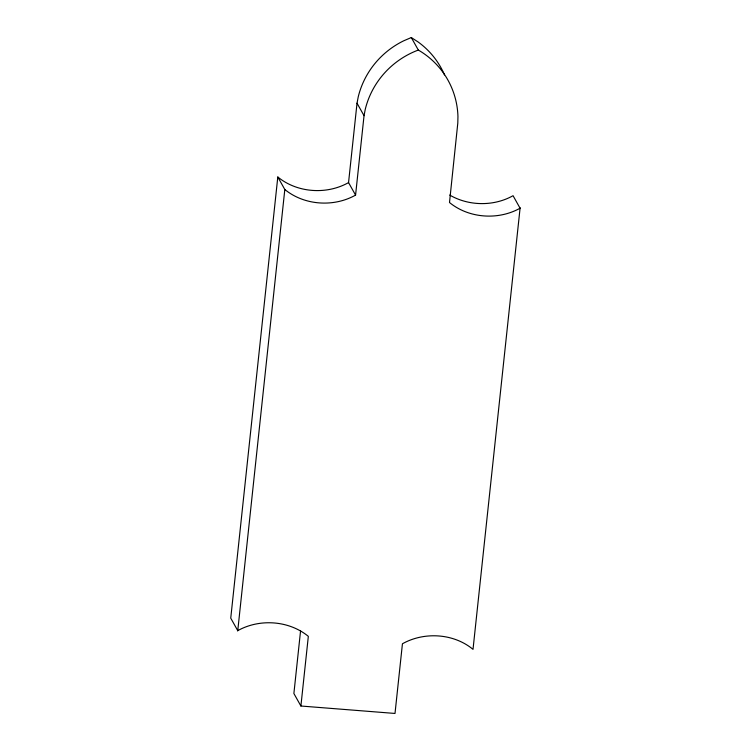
<?xml version="1.0" encoding="UTF-8"?>
<svg xmlns="http://www.w3.org/2000/svg" width="751" height="751" viewBox="0 0 751 751"><rect width="100%" height="100%" fill="white"/><g stroke="black" fill="none" stroke-linecap="round" stroke-linejoin="round"><path stroke-width="1.13" d="M444.517 74.912A83.737 81.315 -29.3 0 0 418.11 41.972L411.304 37.55L403.662 40.826A83.737 81.315 -29.3 0 0 358.255 96.785L357.025 103.197L348.548 182.596C326.732 194.903 297.293 192.96 277.804 177.001L230.745 618.148L237.757 630.652M237.748 630.756L284.817 189.505L277.804 177.001M300.569 630.802L293.885 693.511L300.898 706.015L395.007 713.45L402.433 643.776C424.174 631.544 453.66 633.3 473.017 649.362L520.086 208.102M300.898 706.015L308.332 636.341C288.844 620.373 259.395 618.439 237.579 630.746M284.817 189.505C304.305 205.464 333.754 207.407 355.57 195.1L364.038 115.692L365.268 109.289A83.737 81.315 -29.3 0 1 418.316 50.054L411.304 37.55M520.255 208.111C498.439 220.428 468.99 218.485 449.502 202.517L457.8 123.108L457.95 116.612A83.737 81.315 -29.3 0 0 418.316 50.054M449.727 195.063C468.774 206.159 493.801 206.516 513.055 195.701L520.067 208.205M357.025 103.197L364.038 115.692M348.548 182.596L355.57 195.1"/></g></svg>
